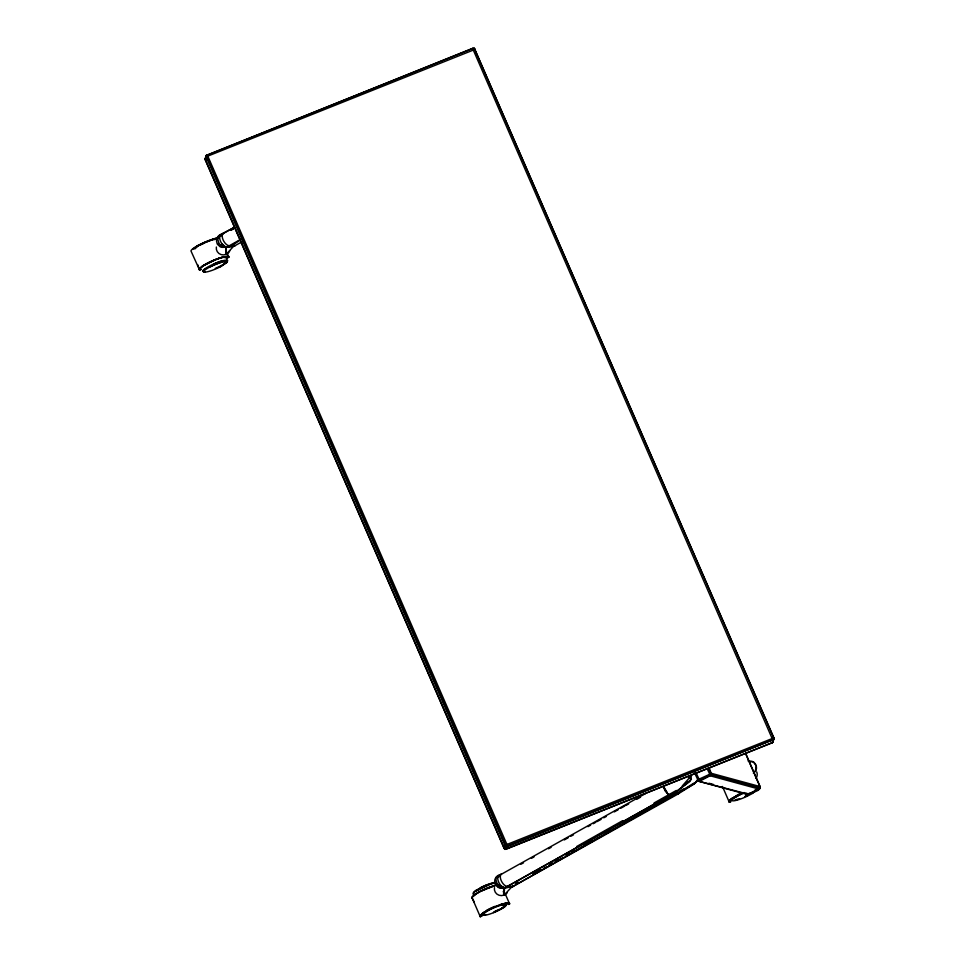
<?xml version="1.0" encoding="UTF-8"?>
<svg xmlns="http://www.w3.org/2000/svg" width="965" height="965" viewBox="0 0 965 965"><rect width="100%" height="100%" fill="white"/><g stroke="black" fill="none" stroke-linecap="round" stroke-linejoin="round"><path stroke-width="1.45" d="M209.996 266.895L216.534 263.891L216.281 262.95C218.054 262.01 230.997 257.378 225.907 262.721M219.115 237.74L215.641 238.343A16.296 2.798 -23.5 0 0 199.767 244.543A16.296 2.798 -23.5 0 0 190.961 250.936L199.598 270.079L199.791 268.149L202.662 265.942A16.296 2.798 -23.5 0 1 223.663 256.811L227.137 256.22A16.296 2.798 -23.5 0 1 228.898 257.221L227.595 257.812A14.921 2.557 -23.5 0 0 212.577 261.008A14.921 2.557 -23.5 0 0 200.961 269.524L199.598 270.079L199.104 269.042C205.521 263.035 214.869 259.549 223.651 256.811M749.974 793.266L760.191 788.308L760.094 786.572L711.627 773.387L697.599 779.817L698.527 781.216L746.994 794.412C750.227 792.096 760.697 792.12 760.094 786.572L745.692 753.4M234.061 245.267L233.409 246.232L226.172 247.088A6.912 3.462 60.7 0 1 221.504 243.168A6.912 3.462 60.7 0 1 219.682 236.787L220.84 234.821M501.619 908.113L506.456 904.615L506.529 903.493L505.274 903.324M773.906 737.851L506.927 844.484L505.009 845.605L504.019 848.271L505.021 849.393L771.904 742.953L773.037 741.989L773.906 737.851L474.31 48.334L472.573 48.346L206.052 155.654L205.183 159.792L504.019 848.271L506.215 849.188L771.602 742.833L772.615 742.362L772.917 740.517L773.037 741.989L771.602 742.833M771.904 742.953L773.797 739.214L773.592 737.706L474.756 49.227L474.31 48.334L472.874 48.455L206.474 155.281L505.576 845.111L506.01 846.727L505.093 849.26M227.27 261.455L227.607 260.598M219.682 236.787L220.309 235.243L234.507 227.185M497.771 877.462L499.544 875.315M504.116 891.153L504.406 887.872M746.813 793.206L747.598 794.328L748.635 793.905L746.994 794.412L746.017 793.314M707.043 768.526L710.686 775.92L759.153 789.117L758.9 787.524M506.456 904.615L506.529 903.493M755.788 789.696L754.208 791.372M485.829 914.53A13.534 2.328 -23.5 0 1 484.587 914.772L481.933 914.518L483.043 912.794M512.138 885.954L511.498 886.907L504.261 887.776A6.912 3.462 60.8 0 1 498.628 882.022A6.912 3.462 60.8 0 1 498.929 875.496M757.38 789.418A14.921 2.557 -23.5 0 1 757.344 790.033L758.369 788.634M697.96 779.346L694.33 783.785L677.864 794.111L512.222 886.871L504.96 887.8L501.607 886.292M498.302 887.607L499.701 885.942M503.223 891.612L504.623 889.959M241.334 239.018C234.652 244.29 221.118 253.723 218.042 240.285C216.329 236.268 220.852 234.917 223.422 233.373A6.912 3.462 60.7 0 0 223.108 239.899A6.912 3.462 60.7 0 0 228.753 245.653L226.124 247.535L226.208 254.253L234.314 245.544M194.858 248.886L197.716 245.629L215.641 238.343M682.231 785.993L690.072 777.066M754.292 772.181L756.065 770.239A6.9 6.659 -73.6 0 0 752.23 761.421L749.672 761.53M471.704 897.908C478.351 890.502 488.628 887.112 498.061 884.893M753.363 773.194L755.305 771.3L756.319 766.089L753.436 761.892L748.032 760.915M759.153 789.117L760.239 788.079L709.444 774.063M698.322 780.142L694.33 783.785L512.222 886.871L513.368 886.256M565.792 855.931L678.962 792.072M677.864 794.111L679.481 792.639M482.391 913.409L483.453 912.456M754.968 791.336L752.097 793.556M206.184 157.367L205.062 158.32L205.497 159.937L504.333 848.416L505.612 847.994M205.412 158.827L206.257 158.115M505.009 845.605L506.01 846.727L507.518 846.631L774.039 739.323L507.445 845.883L505.009 845.605L206.184 157.126L206.052 155.654L207.185 154.69L506.927 844.484L507.518 846.631L506.215 849.188M684.45 784.847L688.636 781.481M194.339 248.282L197.716 245.629L195.412 247.354L205.895 241.962L213.772 239.151A14.921 2.557 -23.5 0 1 217.415 238.379M507.819 902.89L509.592 903.903A16.296 2.798 -23.5 0 0 500.582 904.591A16.296 2.798 -23.5 0 0 483.344 912.613L479.786 915.713L480.281 916.75L481.656 916.195A14.921 2.557 -23.5 0 1 489.243 909.585L496.143 906.485A14.921 2.557 -23.5 0 1 508.29 904.495L509.592 903.903L505.009 893.349M205.099 268.668L202.722 271.044L204.097 271.732M474.382 894.434A13.534 2.328 -23.5 0 1 475.383 891.371L489.183 884.676A13.534 2.328 -23.5 0 1 494.418 883.132M483.344 912.613L479.726 916.388L481.656 916.195L482.645 913.553L489.243 909.585M224.254 263.855L225.412 263.083L224.857 263.457A13.534 2.328 -23.5 0 1 215.267 268.415M504.526 907.004L493.477 912.576M475.383 891.371L477.241 890.188A13.534 2.328 -23.5 0 1 483.827 886.823L489.183 884.676M220.635 236.099L221.781 235.376M498.724 876.787L499.87 876.063M677.539 793.363L694.004 783.037M744.039 792.542L729.528 800.359L729.335 802.289L730.71 801.746L729.528 800.359L732.399 798.151L742.616 792.88A16.296 2.798 -23.5 0 0 729.106 800.841L729.335 802.289L722.459 786.463M512.403 886.232L504.297 894.941L503.465 887.872M645.464 793.592L496.794 876.811L495.938 878.295C495.829 882.686 499.122 888.934 504.213 888.222L675.922 791.939L689.999 781.385L691.386 776.692L689.975 775.932M230.912 230.177L233.53 228.681L230.985 230.225M518.446 882.408L515.817 883.892L518.47 882.444M532.849 874.254L540.714 869.803M549.881 864.616L552.511 863.132M555.128 861.649L559.061 859.417M566.913 854.978L569.543 853.494M572.161 852.011L574.778 850.527M583.946 845.328L591.81 840.877M606.225 832.723L610.157 830.503M623.257 823.085L625.875 821.601M640.29 813.447L642.907 811.963M657.322 803.797L661.242 801.577M679.589 791.191L683.522 788.972M221.793 243.602L225.352 246.847L226.872 247.112L241.25 239.018M576.732 846.486L622.606 820.672M654.065 802.976L676.344 790.444M234.604 227.27L219.634 234.941A6.912 6.779 2.2 0 0 224.978 247.233L226.124 247.535L225.87 254.386A6.912 6.779 1.8 0 1 216.353 247.016M226.872 247.112L234.133 246.184L242.022 241.769M520.907 864.266L523.537 862.807M531.426 858.368L534.043 856.92M548.53 848.778L551.136 847.354M564.308 839.936L568.252 837.716M570.882 836.245L573.487 834.834M587.975 826.655L590.604 825.184M593.234 823.712L595.863 822.24M597.154 821.577L601.099 819.369M603.752 817.813L606.358 816.426M614.283 811.915L618.227 809.695M620.857 808.224L624.801 806.016M626.068 805.389L628.698 803.917M636.635 799.382L640.579 797.162M504.96 887.8L675.922 791.939L691.398 779.443L688.322 776.451M532.921 874.338L540.81 869.923M543.44 868.452L546.069 866.98M548.699 865.509L552.643 863.301M555.273 861.829L563.162 857.415M204.664 272.118L206.522 271.961A12.714 2.183 -23.5 0 0 220.454 266.75L227.185 261.829L223.566 261.587L214.954 264.543M220.454 266.75L226.751 262.613A12.714 2.183 -23.5 0 0 226.1 261.25L223.566 261.587A12.714 2.183 -23.5 0 0 216.534 263.891M494.888 882.505L486.179 885.098L475.95 890.273A12.702 2.183 -23.5 0 0 473.767 893.216M477.904 892.915L481.221 891.105A14.921 2.557 -23.5 0 1 486.577 888.632M234.133 246.184L235.279 245.58M201.769 266.533L217.197 258.873L222.915 257.329L227.595 257.812L227.137 256.22M200.997 244.652L203.76 243.313M495.889 910.972L499.303 909.356M744.932 796.523L748.357 794.895A13.534 2.328 -23.5 0 1 745.812 796.125M757.332 790.033L758.635 789.442L757.995 788.501M481.221 891.105L494.454 885.834M213.542 264.12L216.281 262.95L216.534 263.759M222.457 245.58L219.996 246.594A3.595 3.486 20.5 0 1 221.624 245.267M206.98 241.54L213.772 239.151M480.16 887.824A12.702 2.183 -23.5 0 1 486.167 885.098L490.353 883.59A12.702 2.183 -23.5 0 1 495.334 882.468M736.307 799.708L739.588 798.658M501.438 905.098L504.985 904.434A12.702 2.183 -23.5 0 1 499.979 909.742A12.702 2.183 -23.5 0 1 484.165 915.303A12.702 2.183 -23.5 0 1 489.701 909.802L491.909 908.716A12.702 2.183 -23.5 0 1 501.438 905.098L504.985 904.434M483.127 914.917L484.587 914.772M708.949 783.23L713.231 784.388M748.454 794.231L698.527 781.216L694.595 772.905M482.765 914.892L481.909 914.157M667.949 794.111L663.606 787.307L665.283 791.155L667.949 794.111L670.603 795.039M472.573 48.346L772.905 740.288M205.497 159.937L206.184 157.126L208.09 156.004L475.082 49.372L474.08 48.25M730.71 801.746L729.986 801.203L731.06 799.635A14.921 2.557 -23.5 0 1 738.285 795.124M667.165 792.615L664.125 787.476M199.791 268.149L200.961 269.524M480.847 891.021A16.296 2.798 -23.5 0 0 472.271 898.27L474.273 902.118M697.599 779.817L698.117 780.818L699.432 780.504L710.94 774.606L708.431 767.959M745.643 753.701L760.046 786.885M709.227 767.851L711.772 774.883L699.987 781.047L695.741 772.265M227.185 253.264L228.898 257.221M226.413 258.306L227.571 260.972M472.259 898.27L480.281 916.75M197.692 264.639L199.598 270.079M499.122 885.243L499.701 887.909M221.033 244.567L221.612 247.221M496.758 910.574A13.534 2.328 -23.5 0 1 494.116 911.732M486.589 910.381A13.534 2.328 -23.5 0 1 494.84 906.376M501.161 904.145A13.534 2.328 -23.5 0 1 503.067 903.662M504.804 903.361A13.534 2.328 -23.5 0 1 505.684 903.324M737.067 799.478A13.534 2.328 -23.5 0 1 734.872 800.069M731.434 798.96A13.534 2.328 -23.5 0 1 732.085 798.332M737.151 795.088A13.534 2.328 -23.5 0 1 742.061 792.711M755.076 790.094A12.702 2.183 -23.5 0 1 745.221 797.126A12.702 2.183 -23.5 0 1 732.025 800.347A12.702 2.183 -23.5 0 1 744.763 792.615M494.442 887.667A6.912 6.779 2 0 0 503.959 895.074L504.213 888.222L506.842 886.34A6.912 3.462 60.8 0 1 501.185 880.575A6.912 3.462 60.8 0 1 501.51 874.049L497.735 875.629A6.912 6.779 2.1 0 0 503.055 887.909L504.213 888.222L504.297 894.941A6.912 6.417 40.8 0 0 507.228 892.673M495.491 885.086A6.912 6.779 2 0 1 496.408 883.988M473.538 896.051A14.921 2.557 -23.5 0 1 476.939 893.481M487.976 888.065A14.921 2.557 -23.5 0 1 492.186 886.521M503.718 889.706A3.595 3.486 20.5 0 1 503.441 892.975M486.722 888.319A16.296 2.798 -23.5 0 1 498.833 884.519M205.171 272.13A12.714 2.183 -23.5 0 1 214.942 264.543M205.038 271.647A13.534 2.328 -23.5 0 1 206.221 267.932A13.534 2.328 -23.5 0 1 222.095 260.936M194.858 248.62A12.714 2.183 -23.5 0 1 196.788 247.088M213.663 239.706A12.714 2.183 -23.5 0 1 214.93 239.441M192.855 249.38A14.921 2.557 -23.5 0 1 205.895 241.962M217.427 244.362A6.912 6.779 1.8 0 1 218.343 243.289M229.754 250.852A6.912 6.417 41.1 0 1 226.208 254.253M756.681 771.855A6.912 6.791 -6 0 1 756.053 778.273M731.808 800.443L730.963 799.708L731.808 800.443"/></g></svg>
